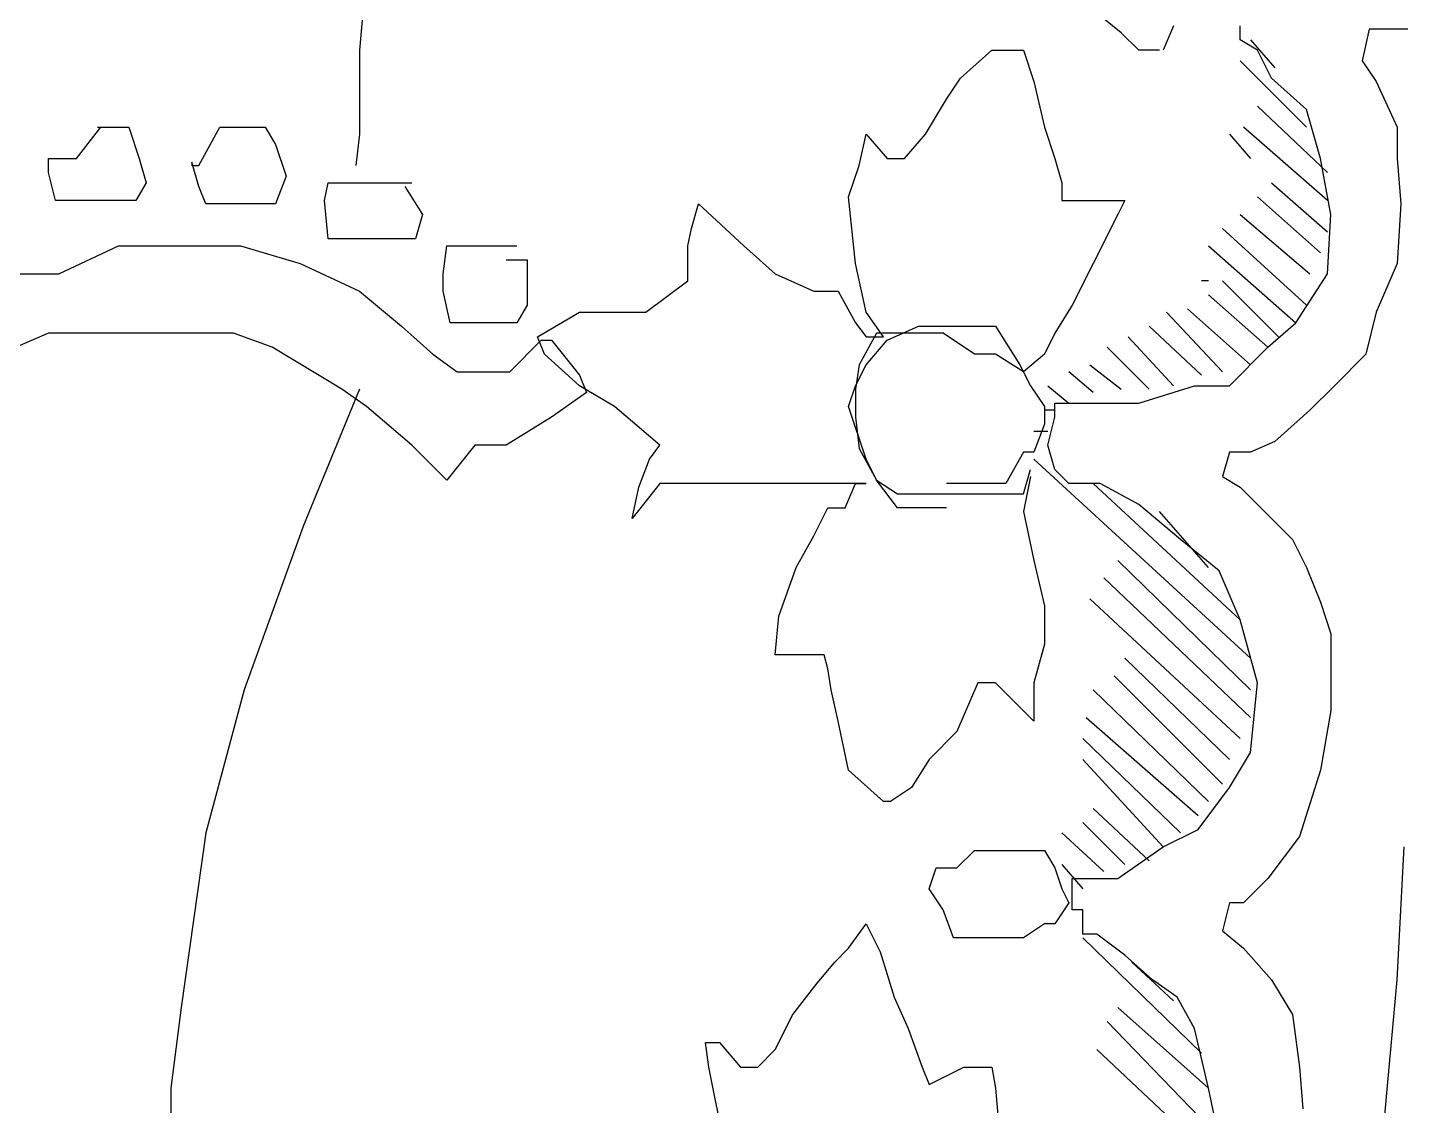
# Model space of a CAD drawing. Extents: x 747954 to 748544, y 4316381 to 4317408.
# Drawn here: x 747979.18 to 747983.115, y 4317242.97 to 4317246.055 of the extents above; entities that cross this region are included whole.
import ezdxf

# ---------------------------------------------------------------- set-up
doc = ezdxf.new("R2010")
doc.units = 0
doc.layers.get('0').update_dxf_attribs({"linetype": 'CONTINUOUS'})

msp = doc.modelspace()

# ---------------------------------------------------------------- linework, layer by layer
at = {"color": 0, "linetype": 'CONTINUOUS'}
for p, q in [((747980.15, 4317246.22), (747980.13, 4317245.99)), ((747980.15, 4317246.22), (747980.13, 4317245.99)), ((747982.31, 4317246.04), (747982.26, 4317246.08)), ((747982.31, 4317246.04), (747982.26, 4317246.08)), ((747982.46, 4317246.06), (747982.43, 4317245.99)), ((747982.46, 4317246.06), (747982.43, 4317245.99)), ((747982.65, 4317246.02), (747982.65, 4317246.06)), ((747982.65, 4317246.02), (747982.65, 4317246.06)), ((747982.36, 4317245.99), (747982.31, 4317246.04)), ((747982.36, 4317245.99), (747982.31, 4317246.04)), ((747982.7, 4317245.99), (747982.65, 4317246.02)), ((747982.7, 4317245.99), (747982.65, 4317246.02)), ((747982.68, 4317246.02), (747982.75, 4317245.94)), ((747982.68, 4317246.02), (747982.75, 4317245.94)), ((747983.02, 4317246.05), (747983, 4317245.96)), ((747983.02, 4317246.05), (747983, 4317245.96)), ((747983.06, 4317246.05), (747983.02, 4317246.05)), ((747983.06, 4317246.05), (747983.02, 4317246.05)), ((747983.13, 4317246.05), (747983.06, 4317246.05)), ((747983.13, 4317246.05), (747983.06, 4317246.05)), ((747980.13, 4317245.99), (747980.13, 4317245.85)), ((747980.13, 4317245.99), (747980.13, 4317245.85)), ((747981.85, 4317245.91), (747981.94, 4317245.99)), ((747981.85, 4317245.91), (747981.94, 4317245.99)), ((747981.94, 4317245.99), (747982, 4317245.99)), ((747981.94, 4317245.99), (747982, 4317245.99)), ((747982, 4317245.99), (747982.03, 4317245.99)), ((747982, 4317245.99), (747982.03, 4317245.99)), ((747982.03, 4317245.99), (747982.06, 4317245.9)), ((747982.03, 4317245.99), (747982.06, 4317245.9)), ((747982.42, 4317245.99), (747982.36, 4317245.99)), ((747982.42, 4317245.99), (747982.36, 4317245.99)), ((747982.74, 4317245.91), (747982.7, 4317245.99)), ((747982.74, 4317245.91), (747982.7, 4317245.99)), ((747982.84, 4317245.77), (747982.65, 4317245.96)), ((747982.84, 4317245.77), (747982.65, 4317245.96)), ((747983, 4317245.96), (747983.04, 4317245.9)), ((747983, 4317245.96), (747983.04, 4317245.9)), ((747981.81, 4317245.85), (747981.85, 4317245.91)), ((747981.81, 4317245.85), (747981.85, 4317245.91)), ((747982.06, 4317245.9), (747982.09, 4317245.77)), ((747982.06, 4317245.9), (747982.09, 4317245.77)), ((747982.84, 4317245.82), (747982.74, 4317245.91)), ((747982.84, 4317245.82), (747982.74, 4317245.91)), ((747983.04, 4317245.9), (747983.1, 4317245.77)), ((747983.04, 4317245.9), (747983.1, 4317245.77)), ((747980.13, 4317245.85), (747980.13, 4317245.75)), ((747980.13, 4317245.85), (747980.13, 4317245.75)), ((747981.75, 4317245.75), (747981.81, 4317245.85)), ((747981.75, 4317245.75), (747981.81, 4317245.85)), ((747982.7, 4317245.83), (747982.9, 4317245.64)), ((747982.7, 4317245.83), (747982.9, 4317245.64)), ((747982.88, 4317245.68), (747982.84, 4317245.82)), ((747982.88, 4317245.68), (747982.84, 4317245.82)), ((747979.32, 4317245.68), (747979.39, 4317245.77)), ((747979.32, 4317245.68), (747979.39, 4317245.77)), ((747979.38, 4317245.77), (747979.47, 4317245.77)), ((747979.38, 4317245.77), (747979.47, 4317245.77)), ((747979.47, 4317245.77), (747979.5, 4317245.68)), ((747979.47, 4317245.77), (747979.5, 4317245.68)), ((747979.67, 4317245.66), (747979.73, 4317245.77)), ((747979.67, 4317245.66), (747979.73, 4317245.77)), ((747979.73, 4317245.77), (747979.79, 4317245.77)), ((747979.73, 4317245.77), (747979.79, 4317245.77)), ((747979.78, 4317245.77), (747979.86, 4317245.77)), ((747979.78, 4317245.77), (747979.86, 4317245.77)), ((747979.86, 4317245.77), (747979.89, 4317245.72)), ((747979.86, 4317245.77), (747979.89, 4317245.72)), ((747980.13, 4317245.75), (747980.12, 4317245.66)), ((747980.13, 4317245.75), (747980.12, 4317245.66)), ((747981.56, 4317245.66), (747981.58, 4317245.75)), ((747981.56, 4317245.66), (747981.58, 4317245.75)), ((747981.58, 4317245.75), (747981.64, 4317245.68)), ((747981.58, 4317245.75), (747981.64, 4317245.68)), ((747981.69, 4317245.68), (747981.75, 4317245.75)), ((747981.69, 4317245.68), (747981.75, 4317245.75)), ((747982.09, 4317245.77), (747982.12, 4317245.68)), ((747982.09, 4317245.77), (747982.12, 4317245.68)), ((747982.62, 4317245.75), (747982.68, 4317245.68)), ((747982.62, 4317245.75), (747982.68, 4317245.68)), ((747982.9, 4317245.56), (747982.66, 4317245.77)), ((747982.9, 4317245.56), (747982.66, 4317245.77)), ((747983.1, 4317245.77), (747983.1, 4317245.68)), ((747983.1, 4317245.77), (747983.1, 4317245.68)), ((747979.89, 4317245.72), (747979.92, 4317245.63)), ((747979.89, 4317245.72), (747979.92, 4317245.63)), ((747979.24, 4317245.64), (747979.24, 4317245.68)), ((747979.24, 4317245.68), (747979.26, 4317245.68)), ((747979.24, 4317245.64), (747979.24, 4317245.68)), ((747979.24, 4317245.68), (747979.26, 4317245.68)), ((747979.26, 4317245.68), (747979.32, 4317245.68)), ((747979.26, 4317245.68), (747979.32, 4317245.68)), ((747979.5, 4317245.68), (747979.52, 4317245.61)), ((747979.5, 4317245.68), (747979.52, 4317245.61)), ((747979.67, 4317245.6), (747979.65, 4317245.67)), ((747979.65, 4317245.67), (747979.65, 4317245.66)), ((747979.67, 4317245.6), (747979.65, 4317245.67)), ((747979.65, 4317245.67), (747979.65, 4317245.66)), ((747981.64, 4317245.68), (747981.69, 4317245.68)), ((747981.64, 4317245.68), (747981.69, 4317245.68)), ((747982.12, 4317245.68), (747982.14, 4317245.61)), ((747982.12, 4317245.68), (747982.14, 4317245.61)), ((747982.91, 4317245.52), (747982.88, 4317245.68)), ((747982.91, 4317245.52), (747982.88, 4317245.68)), ((747983.1, 4317245.68), (747983.11, 4317245.55)), ((747983.1, 4317245.68), (747983.11, 4317245.55)), ((747979.26, 4317245.56), (747979.24, 4317245.64)), ((747979.26, 4317245.56), (747979.24, 4317245.64)), ((747979.65, 4317245.66), (747979.67, 4317245.66)), ((747979.65, 4317245.66), (747979.67, 4317245.66)), ((747979.92, 4317245.63), (747979.89, 4317245.55)), ((747979.92, 4317245.63), (747979.89, 4317245.55)), ((747981.53, 4317245.57), (747981.56, 4317245.66)), ((747981.53, 4317245.57), (747981.56, 4317245.66)), ((747979.52, 4317245.61), (747979.49, 4317245.56)), ((747979.52, 4317245.61), (747979.49, 4317245.56)), ((747979.69, 4317245.55), (747979.67, 4317245.6)), ((747979.69, 4317245.55), (747979.67, 4317245.6)), ((747980.03, 4317245.56), (747980.04, 4317245.61)), ((747980.03, 4317245.56), (747980.04, 4317245.61)), ((747980.04, 4317245.61), (747980.09, 4317245.61)), ((747980.04, 4317245.61), (747980.09, 4317245.61)), ((747980.09, 4317245.61), (747980.14, 4317245.61)), ((747980.09, 4317245.61), (747980.14, 4317245.61)), ((747980.14, 4317245.61), (747980.18, 4317245.61)), ((747980.14, 4317245.61), (747980.18, 4317245.61)), ((747980.18, 4317245.61), (747980.2, 4317245.61)), ((747980.18, 4317245.61), (747980.2, 4317245.61)), ((747980.2, 4317245.61), (747980.28, 4317245.61)), ((747980.2, 4317245.61), (747980.28, 4317245.61)), ((747980.26, 4317245.6), (747980.31, 4317245.52)), ((747980.26, 4317245.6), (747980.31, 4317245.52)), ((747982.14, 4317245.61), (747982.14, 4317245.56)), ((747982.14, 4317245.61), (747982.14, 4317245.56)), ((747982.74, 4317245.61), (747982.9, 4317245.47)), ((747982.74, 4317245.61), (747982.9, 4317245.47)), ((747979.32, 4317245.56), (747979.26, 4317245.56)), ((747979.32, 4317245.56), (747979.26, 4317245.56)), ((747979.38, 4317245.56), (747979.32, 4317245.56)), ((747979.38, 4317245.56), (747979.32, 4317245.56)), ((747979.44, 4317245.56), (747979.38, 4317245.56)), ((747979.44, 4317245.56), (747979.38, 4317245.56)), ((747979.49, 4317245.56), (747979.44, 4317245.56)), ((747979.49, 4317245.56), (747979.44, 4317245.56)), ((747979.75, 4317245.55), (747979.69, 4317245.55)), ((747979.75, 4317245.55), (747979.69, 4317245.55)), ((747979.82, 4317245.55), (747979.75, 4317245.55)), ((747979.82, 4317245.55), (747979.75, 4317245.55)), ((747979.89, 4317245.55), (747979.82, 4317245.55)), ((747979.89, 4317245.55), (747979.82, 4317245.55)), ((747980.04, 4317245.45), (747980.03, 4317245.56)), ((747980.04, 4317245.45), (747980.03, 4317245.56)), ((747981.08, 4317245.48), (747981.1, 4317245.55)), ((747981.08, 4317245.48), (747981.1, 4317245.55)), ((747981.1, 4317245.55), (747981.23, 4317245.43)), ((747981.1, 4317245.55), (747981.23, 4317245.43)), ((747981.55, 4317245.38), (747981.53, 4317245.57)), ((747981.55, 4317245.38), (747981.53, 4317245.57)), ((747982.14, 4317245.56), (747982.24, 4317245.56)), ((747982.14, 4317245.56), (747982.24, 4317245.56)), ((747982.24, 4317245.56), (747982.32, 4317245.56)), ((747982.24, 4317245.56), (747982.32, 4317245.56)), ((747982.32, 4317245.56), (747982.3, 4317245.52)), ((747982.32, 4317245.56), (747982.3, 4317245.52)), ((747982.88, 4317245.41), (747982.7, 4317245.57)), ((747982.88, 4317245.41), (747982.7, 4317245.57)), ((747983.11, 4317245.55), (747983.1, 4317245.38)), ((747983.11, 4317245.55), (747983.1, 4317245.38)), ((747980.31, 4317245.52), (747980.29, 4317245.45)), ((747980.31, 4317245.52), (747980.29, 4317245.45)), ((747982.3, 4317245.52), (747982.23, 4317245.38)), ((747982.3, 4317245.52), (747982.23, 4317245.38)), ((747982.65, 4317245.52), (747982.85, 4317245.35)), ((747982.65, 4317245.52), (747982.85, 4317245.35)), ((747982.9, 4317245.35), (747982.91, 4317245.52)), ((747982.9, 4317245.35), (747982.91, 4317245.52)), ((747981.07, 4317245.43), (747981.08, 4317245.48)), ((747981.07, 4317245.43), (747981.08, 4317245.48)), ((747982.84, 4317245.26), (747982.6, 4317245.48)), ((747982.84, 4317245.26), (747982.6, 4317245.48)), ((747979.27, 4317245.35), (747979.44, 4317245.43)), ((747979.27, 4317245.35), (747979.44, 4317245.43)), ((747979.44, 4317245.43), (747979.64, 4317245.43)), ((747979.44, 4317245.43), (747979.64, 4317245.43)), ((747979.64, 4317245.43), (747979.79, 4317245.43)), ((747979.64, 4317245.43), (747979.79, 4317245.43)), ((747979.79, 4317245.43), (747979.96, 4317245.38)), ((747979.79, 4317245.43), (747979.96, 4317245.38)), ((747980.07, 4317245.45), (747980.04, 4317245.45)), ((747980.07, 4317245.45), (747980.04, 4317245.45)), ((747980.13, 4317245.45), (747980.07, 4317245.45)), ((747980.13, 4317245.45), (747980.07, 4317245.45)), ((747980.2, 4317245.45), (747980.13, 4317245.45)), ((747980.2, 4317245.45), (747980.13, 4317245.45)), ((747980.26, 4317245.45), (747980.2, 4317245.45)), ((747980.26, 4317245.45), (747980.2, 4317245.45)), ((747980.29, 4317245.45), (747980.26, 4317245.45)), ((747980.29, 4317245.45), (747980.26, 4317245.45)), ((747980.37, 4317245.35), (747980.38, 4317245.43)), ((747980.37, 4317245.35), (747980.38, 4317245.43)), ((747980.38, 4317245.43), (747980.43, 4317245.43)), ((747980.38, 4317245.43), (747980.43, 4317245.43)), ((747980.43, 4317245.43), (747980.48, 4317245.43)), ((747980.43, 4317245.43), (747980.48, 4317245.43)), ((747980.48, 4317245.43), (747980.58, 4317245.43)), ((747980.48, 4317245.43), (747980.58, 4317245.43)), ((747981.07, 4317245.33), (747981.07, 4317245.43)), ((747981.07, 4317245.33), (747981.07, 4317245.43)), ((747981.23, 4317245.43), (747981.32, 4317245.35)), ((747981.23, 4317245.43), (747981.32, 4317245.35)), ((747982.56, 4317245.43), (747982.81, 4317245.21)), ((747982.56, 4317245.43), (747982.81, 4317245.21)), ((747980.55, 4317245.39), (747980.61, 4317245.39)), ((747980.55, 4317245.39), (747980.61, 4317245.39)), ((747980.61, 4317245.39), (747980.61, 4317245.26)), ((747980.61, 4317245.39), (747980.61, 4317245.26)), ((747979.08, 4317245.35), (747979.27, 4317245.35)), ((747979.08, 4317245.35), (747979.27, 4317245.35)), ((747979.96, 4317245.38), (747980.13, 4317245.3)), ((747979.96, 4317245.38), (747980.13, 4317245.3)), ((747980.37, 4317245.3), (747980.37, 4317245.35)), ((747980.37, 4317245.3), (747980.37, 4317245.35)), ((747981.32, 4317245.35), (747981.43, 4317245.3)), ((747981.32, 4317245.35), (747981.43, 4317245.3)), ((747981.58, 4317245.24), (747981.55, 4317245.38)), ((747981.58, 4317245.24), (747981.55, 4317245.38)), ((747982.23, 4317245.38), (747982.17, 4317245.26)), ((747982.23, 4317245.38), (747982.17, 4317245.26)), ((747982.81, 4317245.21), (747982.9, 4317245.35)), ((747982.81, 4317245.21), (747982.9, 4317245.35)), ((747983.1, 4317245.38), (747983.04, 4317245.24)), ((747983.1, 4317245.38), (747983.04, 4317245.24)), ((747980.95, 4317245.24), (747981.07, 4317245.33)), ((747980.95, 4317245.24), (747981.07, 4317245.33)), ((747982.56, 4317245.33), (747982.54, 4317245.33)), ((747982.56, 4317245.33), (747982.54, 4317245.33)), ((747982.76, 4317245.17), (747982.6, 4317245.33)), ((747982.76, 4317245.17), (747982.6, 4317245.33)), ((747980.13, 4317245.3), (747980.25, 4317245.2)), ((747980.13, 4317245.3), (747980.25, 4317245.2)), ((747980.39, 4317245.21), (747980.37, 4317245.3)), ((747980.39, 4317245.21), (747980.37, 4317245.3)), ((747981.43, 4317245.3), (747981.5, 4317245.3)), ((747981.43, 4317245.3), (747981.5, 4317245.3)), ((747981.5, 4317245.3), (747981.55, 4317245.21)), ((747981.5, 4317245.3), (747981.55, 4317245.21)), ((747982.56, 4317245.29), (747982.73, 4317245.14)), ((747982.56, 4317245.29), (747982.73, 4317245.14)), ((747980.61, 4317245.26), (747980.58, 4317245.21)), ((747980.61, 4317245.26), (747980.58, 4317245.21)), ((747980.64, 4317245.17), (747980.76, 4317245.24)), ((747980.64, 4317245.17), (747980.76, 4317245.24)), ((747980.76, 4317245.24), (747980.87, 4317245.24)), ((747980.76, 4317245.24), (747980.87, 4317245.24)), ((747980.87, 4317245.24), (747980.95, 4317245.24)), ((747980.87, 4317245.24), (747980.95, 4317245.24)), ((747981.63, 4317245.17), (747981.58, 4317245.24)), ((747981.63, 4317245.17), (747981.58, 4317245.24)), ((747982.17, 4317245.26), (747982.12, 4317245.18)), ((747982.17, 4317245.26), (747982.12, 4317245.18)), ((747982.44, 4317245.24), (747982.6, 4317245.07)), ((747982.44, 4317245.24), (747982.6, 4317245.07)), ((747982.68, 4317245.09), (747982.5, 4317245.25)), ((747982.68, 4317245.09), (747982.5, 4317245.25)), ((747983.04, 4317245.24), (747983.01, 4317245.12)), ((747983.04, 4317245.24), (747983.01, 4317245.12)), ((747980.25, 4317245.2), (747980.34, 4317245.12)), ((747980.25, 4317245.2), (747980.34, 4317245.12)), ((747980.45, 4317245.21), (747980.39, 4317245.21)), ((747980.45, 4317245.21), (747980.39, 4317245.21)), ((747980.51, 4317245.21), (747980.45, 4317245.21)), ((747980.51, 4317245.21), (747980.45, 4317245.21)), ((747980.58, 4317245.21), (747980.51, 4317245.21)), ((747980.58, 4317245.21), (747980.51, 4317245.21)), ((747981.55, 4317245.21), (747981.58, 4317245.17)), ((747981.55, 4317245.21), (747981.58, 4317245.17)), ((747981.64, 4317245.16), (747981.73, 4317245.2)), ((747981.64, 4317245.16), (747981.73, 4317245.2)), ((747981.73, 4317245.2), (747981.81, 4317245.2)), ((747981.73, 4317245.2), (747981.81, 4317245.2)), ((747981.81, 4317245.2), (747981.89, 4317245.2)), ((747981.81, 4317245.2), (747981.89, 4317245.2)), ((747981.89, 4317245.2), (747981.95, 4317245.2)), ((747981.89, 4317245.2), (747981.95, 4317245.2)), ((747981.95, 4317245.2), (747982.02, 4317245.09)), ((747981.95, 4317245.2), (747982.02, 4317245.09)), ((747982.54, 4317245.06), (747982.39, 4317245.2)), ((747982.54, 4317245.06), (747982.39, 4317245.2)), ((747982.73, 4317245.14), (747982.81, 4317245.21)), ((747982.73, 4317245.14), (747982.81, 4317245.21)), ((747979.24, 4317245.18), (747979.03, 4317245.09)), ((747979.24, 4317245.18), (747979.03, 4317245.09)), ((747979.41, 4317245.18), (747979.24, 4317245.18)), ((747979.41, 4317245.18), (747979.24, 4317245.18)), ((747979.58, 4317245.18), (747979.41, 4317245.18)), ((747979.58, 4317245.18), (747979.41, 4317245.18)), ((747979.77, 4317245.18), (747979.58, 4317245.18)), ((747979.77, 4317245.18), (747979.58, 4317245.18)), ((747979.88, 4317245.14), (747979.77, 4317245.18)), ((747979.88, 4317245.14), (747979.77, 4317245.18)), ((747980.56, 4317245.07), (747980.65, 4317245.16)), ((747980.56, 4317245.07), (747980.65, 4317245.16)), ((747980.66, 4317245.12), (747980.64, 4317245.17)), ((747980.66, 4317245.12), (747980.64, 4317245.17)), ((747980.65, 4317245.16), (747980.68, 4317245.16)), ((747980.65, 4317245.16), (747980.68, 4317245.16)), ((747980.68, 4317245.16), (747980.76, 4317245.06)), ((747980.68, 4317245.16), (747980.76, 4317245.06)), ((747981.61, 4317245.18), (747981.56, 4317245.09)), ((747981.61, 4317245.18), (747981.56, 4317245.09)), ((747981.58, 4317245.17), (747981.63, 4317245.17)), ((747981.58, 4317245.17), (747981.63, 4317245.17)), ((747981.58, 4317245.09), (747981.64, 4317245.16)), ((747981.58, 4317245.09), (747981.64, 4317245.16)), ((747981.67, 4317245.18), (747981.61, 4317245.18)), ((747981.67, 4317245.18), (747981.61, 4317245.18)), ((747981.8, 4317245.18), (747981.67, 4317245.18)), ((747981.8, 4317245.18), (747981.67, 4317245.18)), ((747981.89, 4317245.12), (747981.8, 4317245.18)), ((747981.89, 4317245.12), (747981.8, 4317245.18)), ((747982.12, 4317245.18), (747982.09, 4317245.12)), ((747982.12, 4317245.18), (747982.09, 4317245.12)), ((747982.33, 4317245.17), (747982.46, 4317245.03)), ((747982.33, 4317245.17), (747982.46, 4317245.03)), ((747980.08, 4317245.02), (747979.88, 4317245.14)), ((747980.08, 4317245.02), (747979.88, 4317245.14)), ((747980.34, 4317245.12), (747980.41, 4317245.07)), ((747980.34, 4317245.12), (747980.41, 4317245.07)), ((747980.76, 4317245.03), (747980.66, 4317245.12)), ((747980.76, 4317245.03), (747980.66, 4317245.12)), ((747981.95, 4317245.12), (747981.89, 4317245.12)), ((747981.95, 4317245.12), (747981.89, 4317245.12)), ((747982.03, 4317245.07), (747981.95, 4317245.12)), ((747982.03, 4317245.07), (747981.95, 4317245.12)), ((747982.09, 4317245.12), (747982.03, 4317245.07)), ((747982.09, 4317245.12), (747982.03, 4317245.07)), ((747982.39, 4317245.02), (747982.27, 4317245.14)), ((747982.39, 4317245.02), (747982.27, 4317245.14)), ((747982.62, 4317245.03), (747982.73, 4317245.14)), ((747982.62, 4317245.03), (747982.73, 4317245.14)), ((747983.01, 4317245.12), (747982.92, 4317245.03)), ((747983.01, 4317245.12), (747982.92, 4317245.03)), ((747981.56, 4317245.09), (747981.55, 4317245.02)), ((747981.55, 4317245.03), (747981.58, 4317245.09)), ((747981.56, 4317245.09), (747981.55, 4317245.02)), ((747981.55, 4317245.03), (747981.58, 4317245.09)), ((747982.02, 4317245.09), (747982.05, 4317245.03)), ((747982.02, 4317245.09), (747982.05, 4317245.03)), ((747982.22, 4317245.09), (747982.31, 4317245.02)), ((747982.22, 4317245.09), (747982.31, 4317245.02)), ((747980.41, 4317245.07), (747980.49, 4317245.07)), ((747980.41, 4317245.07), (747980.49, 4317245.07)), ((747980.49, 4317245.07), (747980.56, 4317245.07)), ((747980.49, 4317245.07), (747980.56, 4317245.07)), ((747980.76, 4317245.06), (747980.78, 4317245.01)), ((747980.76, 4317245.06), (747980.78, 4317245.01)), ((747982.23, 4317245.01), (747982.16, 4317245.07)), ((747982.23, 4317245.01), (747982.16, 4317245.07)), ((747980.13, 4317245.02), (747979.97, 4317244.63)), ((747980.13, 4317245.02), (747979.97, 4317244.63)), ((747980.15, 4317244.97), (747980.08, 4317245.02)), ((747980.15, 4317244.97), (747980.08, 4317245.02)), ((747980.78, 4317245.01), (747980.68, 4317244.94)), ((747980.78, 4317245.01), (747980.68, 4317244.94)), ((747980.86, 4317244.97), (747980.76, 4317245.03)), ((747980.86, 4317244.97), (747980.76, 4317245.03)), ((747981.53, 4317244.97), (747981.55, 4317245.03)), ((747981.53, 4317244.97), (747981.55, 4317245.03)), ((747981.55, 4317245.02), (747981.55, 4317244.94)), ((747981.55, 4317245.02), (747981.55, 4317244.94)), ((747982.05, 4317245.03), (747982.09, 4317244.97)), ((747982.05, 4317245.03), (747982.09, 4317244.97)), ((747982.1, 4317245.03), (747982.16, 4317244.98)), ((747982.1, 4317245.03), (747982.16, 4317244.98)), ((747982.36, 4317244.98), (747982.52, 4317245.03)), ((747982.36, 4317244.98), (747982.52, 4317245.03)), ((747982.52, 4317245.03), (747982.62, 4317245.03)), ((747982.52, 4317245.03), (747982.62, 4317245.03)), ((747982.92, 4317245.03), (747982.85, 4317244.96)), ((747982.92, 4317245.03), (747982.85, 4317244.96)), ((747980.28, 4317244.86), (747980.15, 4317244.97)), ((747980.28, 4317244.86), (747980.15, 4317244.97)), ((747980.99, 4317244.86), (747980.86, 4317244.97)), ((747980.99, 4317244.86), (747980.86, 4317244.97)), ((747981.58, 4317244.82), (747981.53, 4317244.97)), ((747981.58, 4317244.82), (747981.53, 4317244.97)), ((747982.09, 4317244.97), (747982.09, 4317244.92)), ((747982.09, 4317244.97), (747982.09, 4317244.92)), ((747982.12, 4317244.96), (747982.09, 4317244.96)), ((747982.12, 4317244.96), (747982.09, 4317244.96)), ((747982.12, 4317244.94), (747982.12, 4317244.98)), ((747982.12, 4317244.98), (747982.17, 4317244.98)), ((747982.12, 4317244.94), (747982.12, 4317244.98)), ((747982.12, 4317244.98), (747982.17, 4317244.98)), ((747982.17, 4317244.98), (747982.36, 4317244.98)), ((747982.17, 4317244.98), (747982.36, 4317244.98)), ((747982.85, 4317244.96), (747982.75, 4317244.87)), ((747982.85, 4317244.96), (747982.75, 4317244.87)), ((747980.68, 4317244.94), (747980.55, 4317244.86)), ((747980.68, 4317244.94), (747980.55, 4317244.86)), ((747981.55, 4317244.94), (747981.56, 4317244.85)), ((747981.55, 4317244.94), (747981.56, 4317244.85)), ((747982.09, 4317244.92), (747982.06, 4317244.84)), ((747982.09, 4317244.92), (747982.06, 4317244.84)), ((747982.1, 4317244.86), (747982.12, 4317244.94)), ((747982.1, 4317244.86), (747982.12, 4317244.94)), ((747982.06, 4317244.9), (747982.1, 4317244.9)), ((747982.06, 4317244.9), (747982.1, 4317244.9)), ((747980.38, 4317244.76), (747980.28, 4317244.86)), ((747980.38, 4317244.76), (747980.28, 4317244.86)), ((747980.46, 4317244.86), (747980.38, 4317244.76)), ((747980.46, 4317244.86), (747980.38, 4317244.76)), ((747980.55, 4317244.86), (747980.46, 4317244.86)), ((747980.55, 4317244.86), (747980.46, 4317244.86)), ((747980.96, 4317244.82), (747980.99, 4317244.86)), ((747980.96, 4317244.82), (747980.99, 4317244.86)), ((747981.56, 4317244.85), (747981.61, 4317244.76)), ((747981.56, 4317244.85), (747981.61, 4317244.76)), ((747982.03, 4317244.84), (747981.98, 4317244.75)), ((747982.03, 4317244.84), (747981.98, 4317244.75)), ((747982.06, 4317244.84), (747982.03, 4317244.84)), ((747982.06, 4317244.84), (747982.03, 4317244.84)), ((747982.12, 4317244.79), (747982.1, 4317244.86)), ((747982.12, 4317244.79), (747982.1, 4317244.86)), ((747982.62, 4317244.84), (747982.6, 4317244.77)), ((747982.62, 4317244.84), (747982.6, 4317244.77)), ((747982.68, 4317244.84), (747982.62, 4317244.84)), ((747982.68, 4317244.84), (747982.62, 4317244.84)), ((747982.75, 4317244.87), (747982.68, 4317244.84)), ((747982.75, 4317244.87), (747982.68, 4317244.84)), ((747980.93, 4317244.74), (747980.96, 4317244.82)), ((747980.93, 4317244.74), (747980.96, 4317244.82)), ((747981.61, 4317244.76), (747981.58, 4317244.82)), ((747981.61, 4317244.76), (747981.58, 4317244.82)), ((747982.68, 4317244.25), (747982.06, 4317244.82)), ((747982.68, 4317244.25), (747982.06, 4317244.82)), ((747981.61, 4317244.76), (747981.67, 4317244.72)), ((747981.67, 4317244.68), (747981.61, 4317244.76)), ((747981.61, 4317244.76), (747981.67, 4317244.72)), ((747981.67, 4317244.68), (747981.61, 4317244.76)), ((747982.03, 4317244.72), (747982.05, 4317244.79)), ((747982.03, 4317244.72), (747982.05, 4317244.79)), ((747982.05, 4317244.77), (747982.03, 4317244.67)), ((747982.05, 4317244.77), (747982.03, 4317244.67)), ((747982.16, 4317244.75), (747982.12, 4317244.79)), ((747982.16, 4317244.75), (747982.12, 4317244.79)), ((747982.6, 4317244.77), (747982.65, 4317244.74)), ((747982.6, 4317244.77), (747982.65, 4317244.74)), ((747980.99, 4317244.75), (747980.91, 4317244.65)), ((747980.99, 4317244.75), (747980.91, 4317244.65)), ((747980.91, 4317244.65), (747980.93, 4317244.74)), ((747980.91, 4317244.65), (747980.93, 4317244.74)), ((747981.07, 4317244.75), (747980.99, 4317244.75)), ((747981.07, 4317244.75), (747980.99, 4317244.75)), ((747981.3, 4317244.75), (747981.07, 4317244.75)), ((747981.3, 4317244.75), (747981.07, 4317244.75)), ((747981.4, 4317244.75), (747981.3, 4317244.75)), ((747981.4, 4317244.75), (747981.3, 4317244.75)), ((747981.5, 4317244.75), (747981.4, 4317244.75)), ((747981.5, 4317244.75), (747981.4, 4317244.75)), ((747981.58, 4317244.75), (747981.5, 4317244.75)), ((747981.58, 4317244.75), (747981.5, 4317244.75)), ((747981.52, 4317244.68), (747981.55, 4317244.75)), ((747981.52, 4317244.68), (747981.55, 4317244.75)), ((747981.55, 4317244.75), (747981.58, 4317244.75)), ((747981.55, 4317244.75), (747981.58, 4317244.75)), ((747981.67, 4317244.72), (747981.76, 4317244.72)), ((747981.67, 4317244.72), (747981.76, 4317244.72)), ((747981.76, 4317244.72), (747981.85, 4317244.72)), ((747981.76, 4317244.72), (747981.85, 4317244.72)), ((747981.86, 4317244.75), (747981.81, 4317244.75)), ((747981.86, 4317244.75), (747981.81, 4317244.75)), ((747981.85, 4317244.72), (747981.97, 4317244.72)), ((747981.85, 4317244.72), (747981.97, 4317244.72)), ((747981.89, 4317244.75), (747981.86, 4317244.75)), ((747981.89, 4317244.75), (747981.86, 4317244.75)), ((747981.94, 4317244.75), (747981.89, 4317244.75)), ((747981.94, 4317244.75), (747981.89, 4317244.75)), ((747981.98, 4317244.75), (747981.94, 4317244.75)), ((747981.98, 4317244.75), (747981.94, 4317244.75)), ((747981.97, 4317244.72), (747982.03, 4317244.72)), ((747981.97, 4317244.72), (747982.03, 4317244.72)), ((747982.25, 4317244.75), (747982.16, 4317244.75)), ((747982.25, 4317244.75), (747982.16, 4317244.75)), ((747982.23, 4317244.75), (747982.65, 4317244.36)), ((747982.23, 4317244.75), (747982.65, 4317244.36)), ((747982.36, 4317244.69), (747982.25, 4317244.75)), ((747982.36, 4317244.69), (747982.25, 4317244.75)), ((747982.65, 4317244.74), (747982.71, 4317244.68)), ((747982.65, 4317244.74), (747982.71, 4317244.68)), ((747982.48, 4317244.59), (747982.36, 4317244.69)), ((747982.48, 4317244.59), (747982.36, 4317244.69)), ((747981.43, 4317244.6), (747981.47, 4317244.68)), ((747981.43, 4317244.6), (747981.47, 4317244.68)), ((747981.47, 4317244.68), (747981.52, 4317244.68)), ((747981.47, 4317244.68), (747981.52, 4317244.68)), ((747981.75, 4317244.68), (747981.67, 4317244.68)), ((747981.75, 4317244.68), (747981.67, 4317244.68)), ((747981.81, 4317244.68), (747981.75, 4317244.68)), ((747981.81, 4317244.68), (747981.75, 4317244.68)), ((747982.03, 4317244.67), (747982.06, 4317244.53)), ((747982.03, 4317244.67), (747982.06, 4317244.53)), ((747982.56, 4317244.51), (747982.42, 4317244.67)), ((747982.56, 4317244.51), (747982.42, 4317244.67)), ((747982.71, 4317244.68), (747982.8, 4317244.59)), ((747982.71, 4317244.68), (747982.8, 4317244.59)), ((747979.97, 4317244.63), (747979.8, 4317244.16)), ((747979.97, 4317244.63), (747979.8, 4317244.16)), ((747981.38, 4317244.51), (747981.43, 4317244.6)), ((747981.38, 4317244.51), (747981.43, 4317244.6)), ((747982.59, 4317244.5), (747982.48, 4317244.59)), ((747982.59, 4317244.5), (747982.48, 4317244.59)), ((747982.8, 4317244.59), (747982.84, 4317244.51)), ((747982.8, 4317244.59), (747982.84, 4317244.51)), ((747982.06, 4317244.53), (747982.09, 4317244.4)), ((747982.06, 4317244.53), (747982.09, 4317244.4)), ((747982.3, 4317244.53), (747982.68, 4317244.16)), ((747982.3, 4317244.53), (747982.68, 4317244.16)), ((747981.33, 4317244.37), (747981.38, 4317244.51)), ((747981.33, 4317244.37), (747981.38, 4317244.51)), ((747982.65, 4317244.36), (747982.59, 4317244.5)), ((747982.65, 4317244.36), (747982.59, 4317244.5)), ((747982.84, 4317244.51), (747982.88, 4317244.41)), ((747982.84, 4317244.51), (747982.88, 4317244.41)), ((747982.68, 4317244.08), (747982.26, 4317244.48)), ((747982.68, 4317244.08), (747982.26, 4317244.48)), ((747982.22, 4317244.42), (747982.65, 4317244.02)), ((747982.22, 4317244.42), (747982.65, 4317244.02)), ((747982.88, 4317244.41), (747982.91, 4317244.32)), ((747982.88, 4317244.41), (747982.91, 4317244.32)), ((747981.32, 4317244.26), (747981.33, 4317244.37)), ((747981.32, 4317244.26), (747981.33, 4317244.37)), ((747982.09, 4317244.4), (747982.09, 4317244.29)), ((747982.09, 4317244.4), (747982.09, 4317244.29)), ((747982.7, 4317244.18), (747982.65, 4317244.36)), ((747982.7, 4317244.18), (747982.65, 4317244.36)), ((747982.09, 4317244.29), (747982.06, 4317244.18)), ((747982.09, 4317244.29), (747982.06, 4317244.18)), ((747982.91, 4317244.32), (747982.91, 4317244.22)), ((747982.91, 4317244.32), (747982.91, 4317244.22)), ((747981.41, 4317244.26), (747981.32, 4317244.26)), ((747981.41, 4317244.26), (747981.32, 4317244.26)), ((747981.46, 4317244.26), (747981.41, 4317244.26)), ((747981.46, 4317244.26), (747981.41, 4317244.26)), ((747981.47, 4317244.22), (747981.46, 4317244.26)), ((747981.47, 4317244.22), (747981.46, 4317244.26)), ((747982.62, 4317243.96), (747982.32, 4317244.25)), ((747982.62, 4317243.96), (747982.32, 4317244.25)), ((747981.48, 4317244.16), (747981.47, 4317244.22)), ((747981.48, 4317244.16), (747981.47, 4317244.22)), ((747982.91, 4317244.22), (747982.91, 4317244.1)), ((747982.91, 4317244.22), (747982.91, 4317244.1)), ((747981.9, 4317244.18), (747981.84, 4317244.04)), ((747981.9, 4317244.18), (747981.84, 4317244.04)), ((747981.95, 4317244.18), (747981.9, 4317244.18)), ((747981.95, 4317244.18), (747981.9, 4317244.18)), ((747982.02, 4317244.11), (747981.95, 4317244.18)), ((747982.02, 4317244.11), (747981.95, 4317244.18)), ((747982.06, 4317244.18), (747982.06, 4317244.14)), ((747982.06, 4317244.18), (747982.06, 4317244.14)), ((747982.29, 4317244.2), (747982.6, 4317243.89)), ((747982.29, 4317244.2), (747982.6, 4317243.89)), ((747982.68, 4317243.98), (747982.7, 4317244.18)), ((747982.68, 4317243.98), (747982.7, 4317244.18)), ((747979.8, 4317244.16), (747979.69, 4317243.75)), ((747979.8, 4317244.16), (747979.69, 4317243.75)), ((747981.5, 4317244.07), (747981.48, 4317244.16)), ((747981.5, 4317244.07), (747981.48, 4317244.16)), ((747982.06, 4317244.14), (747982.06, 4317244.07)), ((747982.06, 4317244.14), (747982.06, 4317244.07)), ((747982.56, 4317243.84), (747982.23, 4317244.16)), ((747982.56, 4317243.84), (747982.23, 4317244.16)), ((747982.06, 4317244.07), (747982.02, 4317244.11)), ((747982.06, 4317244.07), (747982.02, 4317244.11)), ((747982.91, 4317244.1), (747982.88, 4317243.93)), ((747982.91, 4317244.1), (747982.88, 4317243.93)), ((747981.53, 4317243.93), (747981.5, 4317244.07)), ((747981.53, 4317243.93), (747981.5, 4317244.07)), ((747982.21, 4317244.08), (747982.53, 4317243.8)), ((747982.21, 4317244.08), (747982.53, 4317243.8)), ((747981.84, 4317244.04), (747981.76, 4317243.96)), ((747981.84, 4317244.04), (747981.76, 4317243.96)), ((747982.48, 4317243.75), (747982.2, 4317244.02)), ((747982.48, 4317243.75), (747982.2, 4317244.02)), ((747982.62, 4317243.88), (747982.68, 4317243.98)), ((747982.62, 4317243.88), (747982.68, 4317243.98)), ((747981.76, 4317243.96), (747981.71, 4317243.88)), ((747981.76, 4317243.96), (747981.71, 4317243.88)), ((747982.2, 4317243.96), (747982.43, 4317243.71)), ((747982.2, 4317243.96), (747982.43, 4317243.71)), ((747981.63, 4317243.84), (747981.53, 4317243.93)), ((747981.63, 4317243.84), (747981.53, 4317243.93)), ((747982.88, 4317243.93), (747982.82, 4317243.74)), ((747982.88, 4317243.93), (747982.82, 4317243.74)), ((747981.71, 4317243.88), (747981.65, 4317243.84)), ((747981.71, 4317243.88), (747981.65, 4317243.84)), ((747982.53, 4317243.76), (747982.62, 4317243.88)), ((747982.53, 4317243.76), (747982.62, 4317243.88)), ((747981.65, 4317243.84), (747981.63, 4317243.84)), ((747981.65, 4317243.84), (747981.63, 4317243.84)), ((747982.39, 4317243.67), (747982.23, 4317243.82)), ((747982.39, 4317243.67), (747982.23, 4317243.82)), ((747982.2, 4317243.78), (747982.32, 4317243.66)), ((747982.2, 4317243.78), (747982.32, 4317243.66)), ((747979.69, 4317243.75), (747979.62, 4317243.25)), ((747979.69, 4317243.75), (747979.62, 4317243.25)), ((747982.26, 4317243.64), (747982.14, 4317243.75)), ((747982.26, 4317243.64), (747982.14, 4317243.75)), ((747982.43, 4317243.71), (747982.53, 4317243.76)), ((747982.43, 4317243.71), (747982.53, 4317243.76)), ((747982.82, 4317243.74), (747982.73, 4317243.62)), ((747982.82, 4317243.74), (747982.73, 4317243.62)), ((747981.84, 4317243.65), (747981.89, 4317243.7)), ((747981.84, 4317243.65), (747981.89, 4317243.7)), ((747981.89, 4317243.7), (747981.95, 4317243.7)), ((747981.89, 4317243.7), (747981.95, 4317243.7)), ((747981.95, 4317243.7), (747982.02, 4317243.7)), ((747981.95, 4317243.7), (747982.02, 4317243.7)), ((747982.02, 4317243.7), (747982.09, 4317243.7)), ((747982.02, 4317243.7), (747982.09, 4317243.7)), ((747982.09, 4317243.7), (747982.12, 4317243.65)), ((747982.09, 4317243.7), (747982.12, 4317243.65)), ((747982.3, 4317243.62), (747982.43, 4317243.71)), ((747982.3, 4317243.62), (747982.43, 4317243.71)), ((747983.1, 4317243.33), (747983.12, 4317243.71)), ((747983.1, 4317243.33), (747983.12, 4317243.71)), ((747982.14, 4317243.66), (747982.2, 4317243.59)), ((747982.14, 4317243.66), (747982.2, 4317243.59)), ((747981.76, 4317243.59), (747981.78, 4317243.65)), ((747981.76, 4317243.59), (747981.78, 4317243.65)), ((747981.78, 4317243.65), (747981.84, 4317243.65)), ((747981.78, 4317243.65), (747981.84, 4317243.65)), ((747982.12, 4317243.65), (747982.14, 4317243.59)), ((747982.12, 4317243.65), (747982.14, 4317243.59)), ((747982.17, 4317243.53), (747982.17, 4317243.62)), ((747982.17, 4317243.62), (747982.21, 4317243.62)), ((747982.17, 4317243.53), (747982.17, 4317243.62)), ((747982.17, 4317243.62), (747982.21, 4317243.62)), ((747982.21, 4317243.62), (747982.3, 4317243.62)), ((747982.21, 4317243.62), (747982.3, 4317243.62)), ((747982.73, 4317243.62), (747982.66, 4317243.55)), ((747982.73, 4317243.62), (747982.66, 4317243.55)), ((747981.8, 4317243.53), (747981.76, 4317243.59)), ((747981.8, 4317243.53), (747981.76, 4317243.59)), ((747982.14, 4317243.59), (747982.16, 4317243.55)), ((747982.14, 4317243.59), (747982.16, 4317243.55)), ((747982.16, 4317243.55), (747982.12, 4317243.49)), ((747982.16, 4317243.55), (747982.12, 4317243.49)), ((747982.62, 4317243.55), (747982.6, 4317243.47)), ((747982.62, 4317243.55), (747982.6, 4317243.47)), ((747982.66, 4317243.55), (747982.62, 4317243.55)), ((747982.66, 4317243.55), (747982.62, 4317243.55)), ((747981.83, 4317243.45), (747981.8, 4317243.53)), ((747981.83, 4317243.45), (747981.8, 4317243.53)), ((747982.2, 4317243.53), (747982.17, 4317243.53)), ((747982.2, 4317243.53), (747982.17, 4317243.53)), ((747982.2, 4317243.46), (747982.2, 4317243.53)), ((747982.2, 4317243.46), (747982.2, 4317243.53)), ((747981.53, 4317243.42), (747981.58, 4317243.49)), ((747981.53, 4317243.42), (747981.58, 4317243.49)), ((747981.58, 4317243.49), (747981.62, 4317243.41)), ((747981.58, 4317243.49), (747981.62, 4317243.41)), ((747982.09, 4317243.49), (747982.03, 4317243.45)), ((747982.09, 4317243.49), (747982.03, 4317243.45)), ((747982.12, 4317243.49), (747982.09, 4317243.49)), ((747982.12, 4317243.49), (747982.09, 4317243.49)), ((747982.6, 4317243.47), (747982.66, 4317243.42)), ((747982.6, 4317243.47), (747982.66, 4317243.42)), ((747981.89, 4317243.45), (747981.83, 4317243.45)), ((747981.89, 4317243.45), (747981.83, 4317243.45)), ((747981.95, 4317243.45), (747981.89, 4317243.45)), ((747981.95, 4317243.45), (747981.89, 4317243.45)), ((747982, 4317243.45), (747981.95, 4317243.45)), ((747982, 4317243.45), (747981.95, 4317243.45)), ((747982.03, 4317243.45), (747982, 4317243.45)), ((747982.03, 4317243.45), (747982, 4317243.45)), ((747982.24, 4317243.46), (747982.2, 4317243.46)), ((747982.24, 4317243.46), (747982.2, 4317243.46)), ((747982.2, 4317243.45), (747982.54, 4317243.12)), ((747982.2, 4317243.45), (747982.54, 4317243.12)), ((747982.32, 4317243.4), (747982.24, 4317243.46)), ((747982.32, 4317243.4), (747982.24, 4317243.46)), ((747981.49, 4317243.38), (747981.53, 4317243.42)), ((747981.49, 4317243.38), (747981.53, 4317243.42)), ((747981.62, 4317243.41), (747981.66, 4317243.28)), ((747981.62, 4317243.41), (747981.66, 4317243.28)), ((747982.4, 4317243.33), (747982.32, 4317243.4)), ((747982.4, 4317243.33), (747982.32, 4317243.4)), ((747982.66, 4317243.42), (747982.74, 4317243.33)), ((747982.66, 4317243.42), (747982.74, 4317243.33)), ((747981.44, 4317243.32), (747981.49, 4317243.38)), ((747981.44, 4317243.32), (747981.49, 4317243.38)), ((747982.46, 4317243.27), (747982.34, 4317243.38)), ((747982.46, 4317243.27), (747982.34, 4317243.38)), ((747981.37, 4317243.23), (747981.44, 4317243.32)), ((747981.37, 4317243.23), (747981.44, 4317243.32)), ((747982.47, 4317243.28), (747982.4, 4317243.33)), ((747982.47, 4317243.28), (747982.4, 4317243.33)), ((747982.74, 4317243.33), (747982.8, 4317243.23)), ((747982.74, 4317243.33), (747982.8, 4317243.23)), ((747983.06, 4317242.89), (747983.1, 4317243.33)), ((747983.06, 4317242.89), (747983.1, 4317243.33)), ((747981.66, 4317243.28), (747981.7, 4317243.19)), ((747981.66, 4317243.28), (747981.7, 4317243.19)), ((747982.52, 4317243.19), (747982.47, 4317243.28)), ((747982.52, 4317243.19), (747982.47, 4317243.28)), ((747979.62, 4317243.25), (747979.59, 4317243.02)), ((747979.62, 4317243.25), (747979.59, 4317243.02)), ((747981.32, 4317243.13), (747981.37, 4317243.23)), ((747981.32, 4317243.13), (747981.37, 4317243.23)), ((747982.56, 4317243.02), (747982.3, 4317243.25)), ((747982.56, 4317243.02), (747982.3, 4317243.25)), ((747982.8, 4317243.23), (747982.82, 4317243.08)), ((747982.8, 4317243.23), (747982.82, 4317243.08)), ((747981.7, 4317243.19), (747981.74, 4317243.08)), ((747981.7, 4317243.19), (747981.74, 4317243.08)), ((747982.27, 4317243.21), (747982.56, 4317242.91)), ((747982.27, 4317243.21), (747982.56, 4317242.91)), ((747982.56, 4317243.02), (747982.52, 4317243.19)), ((747982.56, 4317243.02), (747982.52, 4317243.19)), ((747981.12, 4317243.15), (747981.16, 4317243.15)), ((747981.13, 4317243.08), (747981.12, 4317243.15)), ((747981.12, 4317243.15), (747981.16, 4317243.15)), ((747981.13, 4317243.08), (747981.12, 4317243.15)), ((747981.16, 4317243.15), (747981.22, 4317243.08)), ((747981.16, 4317243.15), (747981.22, 4317243.08)), ((747981.27, 4317243.08), (747981.32, 4317243.13)), ((747981.27, 4317243.08), (747981.32, 4317243.13)), ((747982.56, 4317242.83), (747982.24, 4317243.13)), ((747982.56, 4317242.83), (747982.24, 4317243.13)), ((747981.15, 4317242.98), (747981.13, 4317243.08)), ((747981.15, 4317242.98), (747981.13, 4317243.08)), ((747981.22, 4317243.08), (747981.27, 4317243.08)), ((747981.22, 4317243.08), (747981.27, 4317243.08)), ((747981.74, 4317243.08), (747981.76, 4317243.03)), ((747981.74, 4317243.08), (747981.76, 4317243.03)), ((747981.76, 4317243.03), (747981.86, 4317243.08)), ((747981.76, 4317243.03), (747981.86, 4317243.08)), ((747981.86, 4317243.08), (747981.92, 4317243.08)), ((747981.86, 4317243.08), (747981.92, 4317243.08)), ((747981.92, 4317243.08), (747981.94, 4317243.08)), ((747981.92, 4317243.08), (747981.94, 4317243.08)), ((747981.94, 4317243.08), (747981.95, 4317243.02)), ((747981.94, 4317243.08), (747981.95, 4317243.02)), ((747982.82, 4317243.08), (747982.83, 4317242.96)), ((747982.82, 4317243.08), (747982.83, 4317242.96)), ((747979.59, 4317243.02), (747979.59, 4317242.87)), ((747979.59, 4317243.02), (747979.59, 4317242.87)), ((747981.95, 4317243.02), (747981.96, 4317242.91)), ((747981.95, 4317243.02), (747981.96, 4317242.91)), ((747982.6, 4317242.83), (747982.56, 4317243.02)), ((747982.6, 4317242.83), (747982.56, 4317243.02)), ((747981.19, 4317242.79), (747981.15, 4317242.98)), ((747981.19, 4317242.79), (747981.15, 4317242.98))]:
    msp.add_line(p, q, dxfattribs=at)
msp.add_point((747982.16, 4317243.55), dxfattribs=at)
msp.add_point((747982.16, 4317243.55), dxfattribs=at)

# ---------------------------------------------------------------- meshes
mesh = msp.add_polyface(dxfattribs=at)
corners = [(747954.5, 4316381), (747954.5, 4316381), (747954.5, 4316571.9618), (748262.5, 4316381), (747954.5, 4316746.4935), (748544, 4316381), (747954.5, 4317407.5), (748544, 4317042.0065), (748544, 4317407.5)]
mesh.append_faces([[corners[k] for k in face] for face in [(0, 1, 3, 2), (2, 3, 5, 4), (4, 5, 7, 6), (6, 7, 8, 8)]], dxfattribs={"vtx0": -1, "vtx2": -1, "color": 0})
mesh = msp.add_polyface(dxfattribs=at)
corners = [(747964.5, 4317221), (747964.5, 4317221), (747964.5, 4317395.2713), (748245.58, 4317221), (747964.5, 4317401.5), (748245.58, 4317227.2287), (748245.58, 4317401.5)]
mesh.append_faces([[corners[k] for k in face] for face in [(0, 1, 3, 2), (2, 3, 5, 4), (4, 5, 6, 6)]], dxfattribs={"vtx0": -1, "vtx2": -1, "color": 0})

doc.saveas('drawing.dxf')
